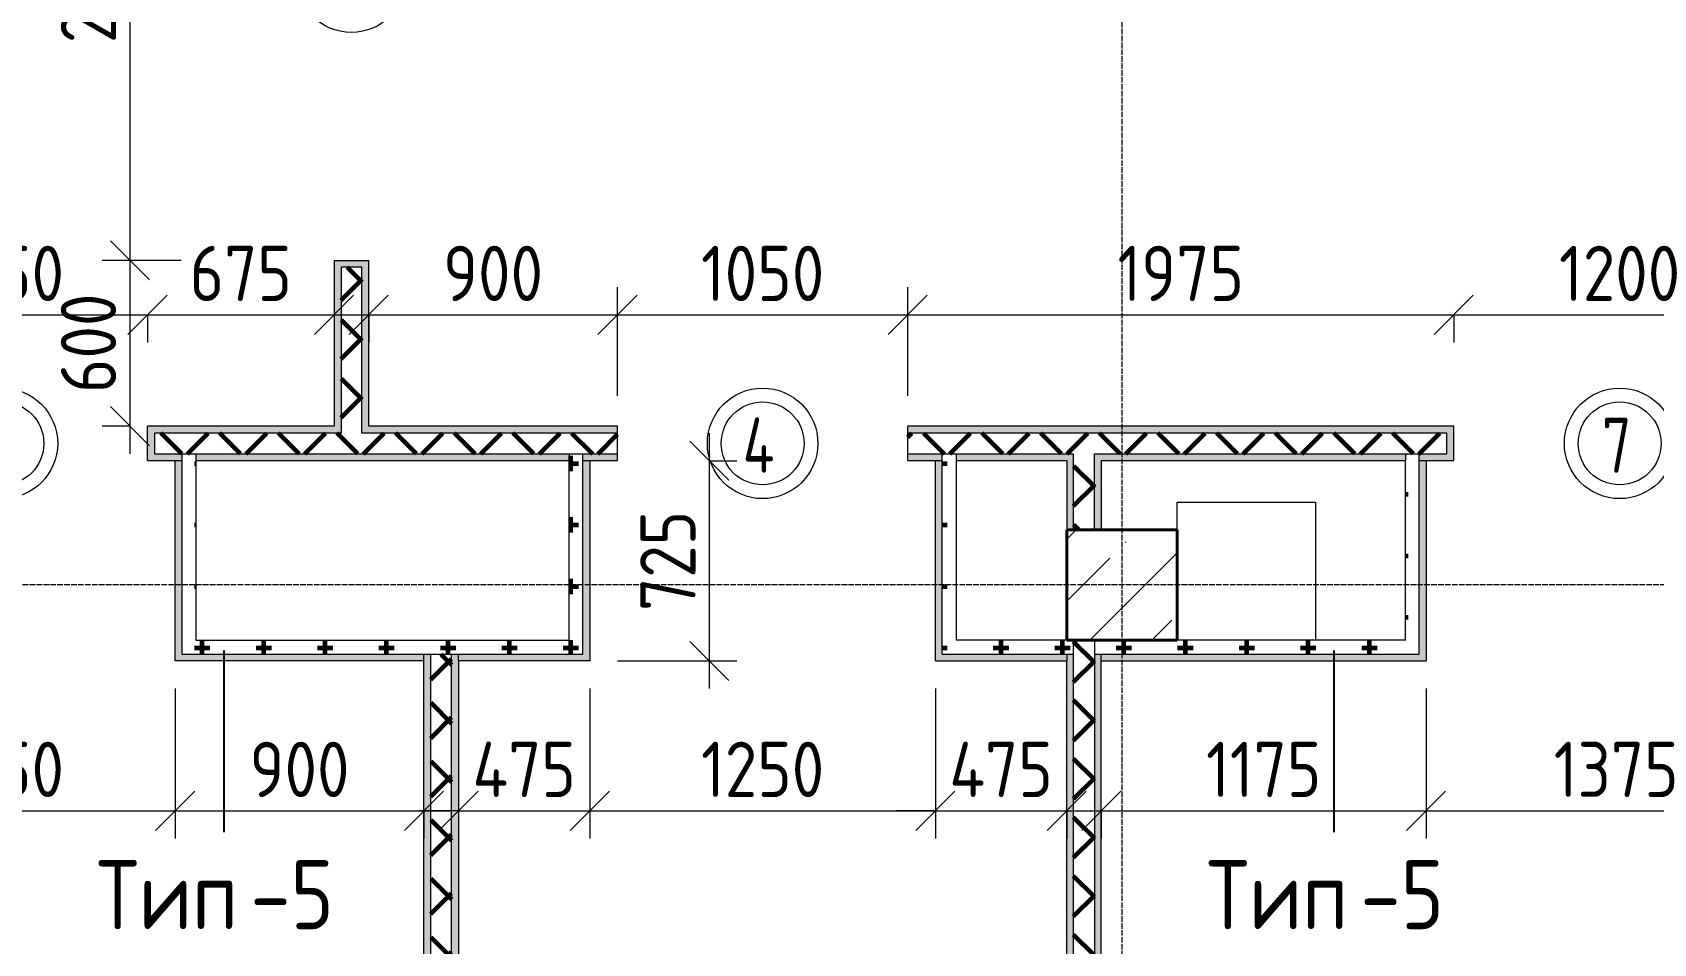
# Model space of a CAD drawing. Header units: millimetres. Extents: x -60946 to 138510, y -262288 to 24501.
# Drawn here: x 6143 to 12007, y -51158 to -47860 of the extents above; entities that cross this region are included whole.
import ezdxf

# ---------------------------------------------------------------- set-up
doc = ezdxf.new("R2010")
doc.units = ezdxf.units.MM
doc.linetypes.add('ADSK_Линия сетки', pattern=[25, 20, -2.5, 0, -2.5])
for name, color, linetype, lineweight in [('2)Тип-2', 3, 'Continuous', 60), ('2)Тип-5', 1, 'Continuous', 60), ('Марки дверей', 7, 'Continuous', 20), ('Несущие колонны', 7, 'Continuous', 18), ('Оси', 7, 'Continuous', 9), ('Перекрытие', 7, 'Continuous', 18), ('Размеры', 7, 'Continuous', 9), ('Стены несущие', 7, 'Continuous', 30), ('Стены отделка', 7, 'Continuous', 30), ('Стены штриховка', 7, 'Continuous', 9)]:
    doc.layers.add(name, color=color, linetype=linetype, lineweight=lineweight)
doc.styles.add('GOST Common_3', font='', dxfattribs={"width": 0.9, "height": 200})
doc.styles.add('GOST Common_B', font='', dxfattribs={"width": 0.8, "height": 200})
doc.styles.get('GOST Common_3').set_extended_font_data('GOST Common')
doc.styles.get('GOST Common_B').set_extended_font_data('GOST Common', bold=True)
doc.dimstyles.new('ADSK_Основной_2_0_2', dxfattribs={"dimscale": 304.8, "dimtxt": 201.142999, "dimasz": 0.463911, "dimexe": 0.328084, "dimexo": 0.328084, "dimgap": 0.164042, "dimtad": 1, "dimdec": 3, "dimrnd": 0.001, "dimdsep": 46, "dimtxsty": 'GOST Common_3', "dimblk1": 'OBLIQUE', "dimblk2": 'OBLIQUE', "dimsah": 1, "dimcen": 0.09, "dimdle": 0.328084, "dimazin": 2, "dimtfac": 1, "dimtdec": 4, "dimtix": 1, "dimtmove": 0, "dimatfit": 3, "dimfxl": 1, "dimtvp": 1, "dimtolj": 1, "dimtzin": 0, "dimlwd": 20, "dimlwe": 20, "dimarcsym": 2})
pattern_1 = [(45, (1283.93, -48864.63), (-106.066, 106.066), []), (135, (1283.93, -48864.63), (-106.066, -106.066), [])]
pattern_2 = [(0, (1283.93, -48864.63), (111.125, 111.125), [55.562, -166.687]), (90, (1311.72, -48892.41), (-111.125, 111.125), [55.562, -166.687])]

# ---------------------------------------------------------------- blocks, each defined once
blk = doc.blocks.new('ADSK_КолоннаЖБ_Прямоугольная - 400x400 мм-1807143-Кладочный план 1-го этажа')
at = {"layer": 'Несущие колонны', "lineweight": 40}
for p, q in [((-200, 200), (200, 200)), ((-200, -200), (-200, 200)), ((200, 200), (200, -200)), ((200, -200), (-200, -200))]:
    blk.add_line(p, q, dxfattribs=at)
blk = doc.blocks.new('М_двери1 - Марка экземпляра 2-3719212-Кладочный план 1-го этажа')
at = {"layer": 'Марки дверей'}
for radius in [2, 1.5]:
    blk.add_circle((0, 0), radius, dxfattribs=at)
blk = doc.blocks.new('_Oblique')
at = {"color": 0, "linetype": 'ByBlock', "lineweight": -2}
blk.add_line((-0.5, -0.5), (0.5, 0.5), dxfattribs=at)
blk = doc.blocks.new('*D3959')
at = {"layer": 'Defpoints', "color": 0, "transparency": 16777216}
for p in [(5508.9, -48781.9), (6558.9, -48781.9), (6558.9, -48881.9)]:
    blk.add_point(p, dxfattribs=at)
at = {"layer": 'Размеры', "color": 0, "lineweight": 20, "transparency": 16777216}
for p, q in [((5408.9, -48881.9), (6658.9, -48881.9)), ((5508.9, -48881.9), (5508.9, -48981.9)), ((6558.9, -48881.9), (6558.9, -48981.9))]:
    blk.add_line(p, q, dxfattribs=at)
at = {"layer": 'Размеры', "color": 0, "lineweight": 20, "transparency": 16777216, "xscale": 141.4, "yscale": 141.4, "zscale": 141.4, "rotation": 180}
blk.add_blockref('_Oblique', (5508.9, -48881.9), dxfattribs=at)
at = {"layer": 'Размеры', "color": 0, "lineweight": 20, "transparency": 16777216, "xscale": 141.4, "yscale": 141.4, "zscale": 141.4}
blk.add_blockref('_Oblique', (6558.9, -48881.9), dxfattribs=at)
at = {"layer": 'Размеры', "color": 0, "lineweight": 9, "transparency": 16777216, "insert": (6033.9, -48731.9), "char_height": 200, "width": 560.473, "attachment_point": 5, "style": 'GOST Common_3'}
blk.add_mtext('\\A1;1050', dxfattribs=at)
blk = doc.blocks.new('*D3960')
at = {"layer": 'Defpoints', "color": 0, "transparency": 16777216}
for p in [(6558.9, -48781.9), (7233.9, -48781.9), (7233.9, -48881.9)]:
    blk.add_point(p, dxfattribs=at)
at = {"layer": 'Размеры', "color": 0, "lineweight": 20, "transparency": 16777216}
for p, q in [((6458.9, -48881.9), (7333.9, -48881.9)), ((6558.9, -48881.9), (6558.9, -48981.9)), ((7233.9, -48881.9), (7233.9, -48981.9))]:
    blk.add_line(p, q, dxfattribs=at)
at = {"layer": 'Размеры', "color": 0, "lineweight": 20, "transparency": 16777216, "xscale": 141.4, "yscale": 141.4, "zscale": 141.4, "rotation": 180}
blk.add_blockref('_Oblique', (6558.9, -48881.9), dxfattribs=at)
at = {"layer": 'Размеры', "color": 0, "lineweight": 20, "transparency": 16777216, "xscale": 141.4, "yscale": 141.4, "zscale": 141.4}
blk.add_blockref('_Oblique', (7233.9, -48881.9), dxfattribs=at)
at = {"layer": 'Размеры', "color": 0, "lineweight": 9, "transparency": 16777216, "insert": (6896.4, -48731.9), "char_height": 200, "width": 454.106, "attachment_point": 5, "style": 'GOST Common_3'}
blk.add_mtext('\\A1;675', dxfattribs=at)
blk = doc.blocks.new('*D3962')
at = {"layer": 'Defpoints', "color": 0, "transparency": 16777216}
for p in [(7233.9, -46634.7), (6495.3, -48684.7), (6780.8, -48684.7)]:
    blk.add_point(p, dxfattribs=at)
at = {"layer": 'Размеры', "color": 0, "lineweight": 20, "transparency": 16777216}
for p, q in [((6495.3, -46534.7), (6495.3, -48784.7)), ((7133.9, -46634.7), (6395.3, -46634.7)), ((6680.8, -48684.7), (6395.3, -48684.7))]:
    blk.add_line(p, q, dxfattribs=at)
at = {"layer": 'Размеры', "color": 0, "lineweight": 20, "transparency": 16777216, "xscale": 141.4, "yscale": 141.4, "zscale": 141.4}
for p, rotation in [((6495.3, -46634.7), 90), ((6495.3, -48684.7), 270)]:
    blk.add_blockref('_Oblique', p, dxfattribs=dict(at, rotation=rotation))
at = {"layer": 'Размеры', "color": 0, "lineweight": 9, "transparency": 16777216, "insert": (6345.3, -47659.7), "char_height": 200, "width": 605.475, "attachment_point": 5, "rotation": 90, "style": 'GOST Common_3'}
blk.add_mtext('\\A1;2050', dxfattribs=at)
blk = doc.blocks.new('*D3963')
at = {"layer": 'Defpoints', "color": 0, "transparency": 16777216}
for p in [(6780.8, -48684.7), (6495.3, -49284.7), (6595.3, -49284.7)]:
    blk.add_point(p, dxfattribs=at)
at = {"layer": 'Размеры', "color": 0, "lineweight": 20, "transparency": 16777216}
for p, q in [((6495.3, -48584.7), (6495.3, -49384.7)), ((6680.8, -48684.7), (6395.3, -48684.7)), ((6495.3, -49284.7), (6395.3, -49284.7))]:
    blk.add_line(p, q, dxfattribs=at)
at = {"layer": 'Размеры', "color": 0, "lineweight": 20, "transparency": 16777216, "xscale": 141.4, "yscale": 141.4, "zscale": 141.4}
for p, rotation in [((6495.3, -48684.7), 90), ((6495.3, -49284.7), 270)]:
    blk.add_blockref('_Oblique', p, dxfattribs=dict(at, rotation=rotation))
at = {"layer": 'Размеры', "color": 0, "lineweight": 9, "transparency": 16777216, "insert": (6345.3, -48984.7), "char_height": 200, "width": 454.106, "attachment_point": 5, "rotation": 90, "style": 'GOST Common_3'}
blk.add_mtext('\\A1;600', dxfattribs=at)
blk = doc.blocks.new('*D3964')
at = {"layer": 'Defpoints', "color": 0, "transparency": 16777216}
for p in [(7358.9, -48781.9), (8258.9, -48881.9), (8258.9, -49274.7)]:
    blk.add_point(p, dxfattribs=at)
at = {"layer": 'Размеры', "color": 0, "lineweight": 20, "transparency": 16777216}
for p, q in [((8258.9, -49174.7), (8258.9, -48781.9)), ((7258.9, -48881.9), (8358.9, -48881.9)), ((7358.9, -48881.9), (7358.9, -48981.9))]:
    blk.add_line(p, q, dxfattribs=at)
at = {"layer": 'Размеры', "color": 0, "lineweight": 20, "transparency": 16777216, "xscale": 141.4, "yscale": 141.4, "zscale": 141.4, "rotation": 180}
blk.add_blockref('_Oblique', (7358.9, -48881.9), dxfattribs=at)
at = {"layer": 'Размеры', "color": 0, "lineweight": 20, "transparency": 16777216, "xscale": 141.4, "yscale": 141.4, "zscale": 141.4}
blk.add_blockref('_Oblique', (8258.9, -48881.9), dxfattribs=at)
at = {"layer": 'Размеры', "color": 0, "lineweight": 9, "transparency": 16777216, "insert": (7808.9, -48731.9), "char_height": 200, "width": 454.106, "attachment_point": 5, "style": 'GOST Common_3'}
blk.add_mtext('\\A1;900', dxfattribs=at)
blk = doc.blocks.new('*D3965')
at = {"layer": 'Defpoints', "color": 0, "transparency": 16777216}
for p in [(9308.9, -48881.9), (8258.9, -49274.7), (9308.9, -49274.7)]:
    blk.add_point(p, dxfattribs=at)
at = {"layer": 'Размеры', "color": 0, "lineweight": 20, "transparency": 16777216}
for p, q in [((8258.9, -49174.7), (8258.9, -48781.9)), ((9308.9, -49174.7), (9308.9, -48781.9)), ((8158.9, -48881.9), (9408.9, -48881.9))]:
    blk.add_line(p, q, dxfattribs=at)
at = {"layer": 'Размеры', "color": 0, "lineweight": 20, "transparency": 16777216, "xscale": 141.4, "yscale": 141.4, "zscale": 141.4, "rotation": 180}
blk.add_blockref('_Oblique', (8258.9, -48881.9), dxfattribs=at)
at = {"layer": 'Размеры', "color": 0, "lineweight": 20, "transparency": 16777216, "xscale": 141.4, "yscale": 141.4, "zscale": 141.4}
blk.add_blockref('_Oblique', (9308.9, -48881.9), dxfattribs=at)
at = {"layer": 'Размеры', "color": 0, "lineweight": 9, "transparency": 16777216, "insert": (8783.9, -48731.9), "char_height": 200, "width": 560.473, "attachment_point": 5, "style": 'GOST Common_3'}
blk.add_mtext('\\A1;1050', dxfattribs=at)
blk = doc.blocks.new('*D3966')
at = {"layer": 'Defpoints', "color": 0, "transparency": 16777216}
for p in [(11283.9, -48781.9), (11283.9, -48881.9), (9308.9, -49274.7)]:
    blk.add_point(p, dxfattribs=at)
at = {"layer": 'Размеры', "color": 0, "lineweight": 20, "transparency": 16777216}
for p, q in [((9308.9, -49174.7), (9308.9, -48781.9)), ((9208.9, -48881.9), (11383.9, -48881.9)), ((11283.9, -48881.9), (11283.9, -48981.9))]:
    blk.add_line(p, q, dxfattribs=at)
at = {"layer": 'Размеры', "color": 0, "lineweight": 20, "transparency": 16777216, "xscale": 141.4, "yscale": 141.4, "zscale": 141.4, "rotation": 180}
blk.add_blockref('_Oblique', (9308.9, -48881.9), dxfattribs=at)
at = {"layer": 'Размеры', "color": 0, "lineweight": 20, "transparency": 16777216, "xscale": 141.4, "yscale": 141.4, "zscale": 141.4}
blk.add_blockref('_Oblique', (11283.9, -48881.9), dxfattribs=at)
at = {"layer": 'Размеры', "color": 0, "lineweight": 9, "transparency": 16777216, "insert": (10296.4, -48731.9), "char_height": 200, "width": 560.473, "attachment_point": 5, "style": 'GOST Common_3'}
blk.add_mtext('\\A1;1975', dxfattribs=at)
blk = doc.blocks.new('*D3967')
at = {"layer": 'Defpoints', "color": 0, "transparency": 16777216}
for p in [(11283.9, -48781.9), (12483.9, -48781.9), (12483.9, -48881.9)]:
    blk.add_point(p, dxfattribs=at)
at = {"layer": 'Размеры', "color": 0, "lineweight": 20, "transparency": 16777216}
for p, q in [((11183.9, -48881.9), (12583.9, -48881.9)), ((11283.9, -48881.9), (11283.9, -48981.9)), ((12483.9, -48881.9), (12483.9, -48981.9))]:
    blk.add_line(p, q, dxfattribs=at)
at = {"layer": 'Размеры', "color": 0, "lineweight": 20, "transparency": 16777216, "xscale": 141.4, "yscale": 141.4, "zscale": 141.4, "rotation": 180}
blk.add_blockref('_Oblique', (11283.9, -48881.9), dxfattribs=at)
at = {"layer": 'Размеры', "color": 0, "lineweight": 20, "transparency": 16777216, "xscale": 141.4, "yscale": 141.4, "zscale": 141.4}
blk.add_blockref('_Oblique', (12483.9, -48881.9), dxfattribs=at)
at = {"layer": 'Размеры', "color": 0, "lineweight": 9, "transparency": 16777216, "insert": (11883.9, -48731.9), "char_height": 200, "width": 560.473, "attachment_point": 5, "style": 'GOST Common_3'}
blk.add_mtext('\\A1;1200', dxfattribs=at)
blk = doc.blocks.new('*D3999')
at = {"layer": 'Defpoints', "color": 0, "transparency": 16777216}
for p in [(5408.9, -50134.7), (6658.9, -50134.7), (6658.9, -50677)]:
    blk.add_point(p, dxfattribs=at)
at = {"layer": 'Размеры', "color": 0, "lineweight": 20, "transparency": 16777216}
for p, q in [((5408.9, -50234.7), (5408.9, -50777)), ((6658.9, -50234.7), (6658.9, -50777)), ((5308.9, -50677), (6758.9, -50677))]:
    blk.add_line(p, q, dxfattribs=at)
at = {"layer": 'Размеры', "color": 0, "lineweight": 20, "transparency": 16777216, "xscale": 141.4, "yscale": 141.4, "zscale": 141.4, "rotation": 180}
blk.add_blockref('_Oblique', (5408.9, -50677), dxfattribs=at)
at = {"layer": 'Размеры', "color": 0, "lineweight": 20, "transparency": 16777216, "xscale": 141.4, "yscale": 141.4, "zscale": 141.4}
blk.add_blockref('_Oblique', (6658.9, -50677), dxfattribs=at)
at = {"layer": 'Размеры', "color": 0, "lineweight": 9, "transparency": 16777216, "insert": (6033.9, -50527), "char_height": 200, "width": 560.473, "attachment_point": 5, "style": 'GOST Common_3'}
blk.add_mtext('\\A1;1250', dxfattribs=at)
blk = doc.blocks.new('*D4000')
at = {"layer": 'Defpoints', "color": 0, "transparency": 16777216}
for p in [(6658.9, -50134.7), (7558.9, -50577.1), (7558.9, -50677)]:
    blk.add_point(p, dxfattribs=at)
at = {"layer": 'Размеры', "color": 0, "lineweight": 20, "transparency": 16777216}
for p, q in [((6658.9, -50234.7), (6658.9, -50777)), ((6558.9, -50677), (7658.9, -50677)), ((7558.9, -50677.1), (7558.9, -50777))]:
    blk.add_line(p, q, dxfattribs=at)
at = {"layer": 'Размеры', "color": 0, "lineweight": 20, "transparency": 16777216, "xscale": 141.4, "yscale": 141.4, "zscale": 141.4, "rotation": 180}
blk.add_blockref('_Oblique', (6658.9, -50677), dxfattribs=at)
at = {"layer": 'Размеры', "color": 0, "lineweight": 20, "transparency": 16777216, "xscale": 141.4, "yscale": 141.4, "zscale": 141.4}
blk.add_blockref('_Oblique', (7558.9, -50677), dxfattribs=at)
at = {"layer": 'Размеры', "color": 0, "lineweight": 9, "transparency": 16777216, "insert": (7108.9, -50527), "char_height": 200, "width": 454.106, "attachment_point": 5, "style": 'GOST Common_3'}
blk.add_mtext('\\A1;900', dxfattribs=at)
blk = doc.blocks.new('*D4001')
at = {"layer": 'Defpoints', "color": 0, "transparency": 16777216}
for p in [(8158.9, -50134.7), (7683.9, -50577.1), (8158.9, -50677)]:
    blk.add_point(p, dxfattribs=at)
at = {"layer": 'Размеры', "color": 0, "lineweight": 20, "transparency": 16777216}
for p, q in [((8158.9, -50234.7), (8158.9, -50777)), ((7683.9, -50677), (7542.5, -50677)), ((7683.9, -50677), (8158.9, -50677)), ((7683.9, -50677.1), (7683.9, -50777)), ((8158.9, -50677), (8300.3, -50677))]:
    blk.add_line(p, q, dxfattribs=at)
at = {"layer": 'Размеры', "color": 0, "lineweight": 20, "transparency": 16777216, "xscale": 141.4, "yscale": 141.4, "zscale": 141.4}
blk.add_blockref('_Oblique', (7683.9, -50677), dxfattribs=at)
at = {"layer": 'Размеры', "color": 0, "lineweight": 20, "transparency": 16777216, "xscale": 141.4, "yscale": 141.4, "zscale": 141.4, "rotation": 180}
blk.add_blockref('_Oblique', (8158.9, -50677), dxfattribs=at)
at = {"layer": 'Размеры', "color": 0, "lineweight": 9, "transparency": 16777216, "insert": (7921.4, -50527), "char_height": 200, "width": 474.561, "attachment_point": 5, "style": 'GOST Common_3'}
blk.add_mtext('\\A1;475', dxfattribs=at)
blk = doc.blocks.new('*D4002')
at = {"layer": 'Defpoints', "color": 0, "transparency": 16777216}
for p in [(8158.9, -50134.7), (9408.9, -50134.7), (9408.9, -50677)]:
    blk.add_point(p, dxfattribs=at)
at = {"layer": 'Размеры', "color": 0, "lineweight": 20, "transparency": 16777216}
for p, q in [((8158.9, -50234.7), (8158.9, -50777)), ((9408.9, -50234.7), (9408.9, -50777)), ((8058.9, -50677), (9508.9, -50677))]:
    blk.add_line(p, q, dxfattribs=at)
at = {"layer": 'Размеры', "color": 0, "lineweight": 20, "transparency": 16777216, "xscale": 141.4, "yscale": 141.4, "zscale": 141.4, "rotation": 180}
blk.add_blockref('_Oblique', (8158.9, -50677), dxfattribs=at)
at = {"layer": 'Размеры', "color": 0, "lineweight": 20, "transparency": 16777216, "xscale": 141.4, "yscale": 141.4, "zscale": 141.4}
blk.add_blockref('_Oblique', (9408.9, -50677), dxfattribs=at)
at = {"layer": 'Размеры', "color": 0, "lineweight": 9, "transparency": 16777216, "insert": (8783.9, -50527), "char_height": 200, "width": 560.473, "attachment_point": 5, "style": 'GOST Common_3'}
blk.add_mtext('\\A1;1250', dxfattribs=at)
blk = doc.blocks.new('*D4003')
at = {"layer": 'Defpoints', "color": 0, "transparency": 16777216}
for p in [(9408.9, -50134.7), (9883.9, -50577.1), (9883.9, -50677)]:
    blk.add_point(p, dxfattribs=at)
at = {"layer": 'Размеры', "color": 0, "lineweight": 20, "transparency": 16777216}
for p, q in [((9408.9, -50234.7), (9408.9, -50777)), ((9408.9, -50677), (9267.5, -50677)), ((9408.9, -50677), (9883.9, -50677)), ((9883.9, -50677), (10025.3, -50677)), ((9883.9, -50677.1), (9883.9, -50777))]:
    blk.add_line(p, q, dxfattribs=at)
at = {"layer": 'Размеры', "color": 0, "lineweight": 20, "transparency": 16777216, "xscale": 141.4, "yscale": 141.4, "zscale": 141.4}
blk.add_blockref('_Oblique', (9408.9, -50677), dxfattribs=at)
at = {"layer": 'Размеры', "color": 0, "lineweight": 20, "transparency": 16777216, "xscale": 141.4, "yscale": 141.4, "zscale": 141.4, "rotation": 180}
blk.add_blockref('_Oblique', (9883.9, -50677), dxfattribs=at)
at = {"layer": 'Размеры', "color": 0, "lineweight": 9, "transparency": 16777216, "insert": (9646.4, -50527), "char_height": 200, "width": 474.561, "attachment_point": 5, "style": 'GOST Common_3'}
blk.add_mtext('\\A1;475', dxfattribs=at)
blk = doc.blocks.new('*D4004')
at = {"layer": 'Defpoints', "color": 0, "transparency": 16777216}
for p in [(11183.9, -50134.7), (10008.9, -50577.1), (11183.9, -50677)]:
    blk.add_point(p, dxfattribs=at)
at = {"layer": 'Размеры', "color": 0, "lineweight": 20, "transparency": 16777216}
for p, q in [((11183.9, -50234.7), (11183.9, -50777)), ((9908.9, -50677), (11283.9, -50677)), ((10008.9, -50677.1), (10008.9, -50777))]:
    blk.add_line(p, q, dxfattribs=at)
at = {"layer": 'Размеры', "color": 0, "lineweight": 20, "transparency": 16777216, "xscale": 141.4, "yscale": 141.4, "zscale": 141.4, "rotation": 180}
blk.add_blockref('_Oblique', (10008.9, -50677), dxfattribs=at)
at = {"layer": 'Размеры', "color": 0, "lineweight": 20, "transparency": 16777216, "xscale": 141.4, "yscale": 141.4, "zscale": 141.4}
blk.add_blockref('_Oblique', (11183.9, -50677), dxfattribs=at)
at = {"layer": 'Размеры', "color": 0, "lineweight": 9, "transparency": 16777216, "insert": (10596.4, -50527), "char_height": 200, "width": 515.472, "attachment_point": 5, "style": 'GOST Common_3'}
blk.add_mtext('\\A1;1175', dxfattribs=at)
blk = doc.blocks.new('*D4005')
at = {"layer": 'Defpoints', "color": 0, "transparency": 16777216}
for p in [(11183.9, -50134.7), (12558.9, -50134.7), (12558.9, -50677)]:
    blk.add_point(p, dxfattribs=at)
at = {"layer": 'Размеры', "color": 0, "lineweight": 20, "transparency": 16777216}
for p, q in [((11183.9, -50234.7), (11183.9, -50777)), ((12558.9, -50234.7), (12558.9, -50777)), ((11083.9, -50677), (12658.9, -50677))]:
    blk.add_line(p, q, dxfattribs=at)
at = {"layer": 'Размеры', "color": 0, "lineweight": 20, "transparency": 16777216, "xscale": 141.4, "yscale": 141.4, "zscale": 141.4, "rotation": 180}
blk.add_blockref('_Oblique', (11183.9, -50677), dxfattribs=at)
at = {"layer": 'Размеры', "color": 0, "lineweight": 20, "transparency": 16777216, "xscale": 141.4, "yscale": 141.4, "zscale": 141.4}
blk.add_blockref('_Oblique', (12558.9, -50677), dxfattribs=at)
at = {"layer": 'Размеры', "color": 0, "lineweight": 9, "transparency": 16777216, "insert": (11871.4, -50527), "char_height": 200, "width": 560.473, "attachment_point": 5, "style": 'GOST Common_3'}
blk.add_mtext('\\A1;1375', dxfattribs=at)
blk = doc.blocks.new('*D4010')
at = {"layer": 'Defpoints', "color": 0, "transparency": 16777216}
for p in [(8491.2, -49409.7), (8591.2, -49409.7), (8158.9, -50134.7)]:
    blk.add_point(p, dxfattribs=at)
at = {"layer": 'Размеры', "color": 0, "lineweight": 20, "transparency": 16777216}
for p, q in [((8591.2, -50234.7), (8591.2, -49309.7)), ((8591.2, -49409.7), (8691.2, -49409.7)), ((8258.9, -50134.7), (8691.2, -50134.7))]:
    blk.add_line(p, q, dxfattribs=at)
at = {"layer": 'Размеры', "color": 0, "lineweight": 20, "transparency": 16777216, "xscale": 141.4, "yscale": 141.4, "zscale": 141.4}
for p, rotation in [((8591.2, -49409.7), 90), ((8591.2, -50134.7), 270)]:
    blk.add_blockref('_Oblique', p, dxfattribs=dict(at, rotation=rotation))
at = {"layer": 'Размеры', "color": 0, "lineweight": 9, "transparency": 16777216, "insert": (8441.2, -49772.2), "char_height": 200, "width": 454.106, "attachment_point": 5, "rotation": 90, "style": 'GOST Common_3'}
blk.add_mtext('\\A1;725', dxfattribs=at)

msp = doc.modelspace()

# ---------------------------------------------------------------- hatches: boundary and pattern name
at = {"layer": '2)Тип-2'}
h = msp.add_hatch(dxfattribs=at)
h.set_pattern_fill('FP_4', color=256, style=0, pattern_type=2)
h.set_pattern_definition(pattern_1)
h.paths.add_polyline_path([(7333.9343, -49309.6624), (7333.9343, -48709.6624), (7258.9343, -48709.6624), (7258.9343, -49309.6624)])
h.paths.add_polyline_path([(7333.9343, -46609.6624), (7333.9343, -46009.6624), (7258.9343, -46009.6624), (7258.9343, -46609.6624)])
h = msp.add_hatch(color=256, dxfattribs=at)
h.paths.add_polyline_path([(7258.9343, -49284.6624), (7258.9343, -48709.6624), (7358.9343, -48709.6624), (7358.9343, -48684.6624), (7233.9343, -48684.6624), (7233.9343, -49284.6624)])
h.paths.add_polyline_path([(7233.9343, -46634.6624), (7358.9343, -46634.6624), (7358.9343, -46609.6624), (7258.9343, -46609.6624), (7258.9343, -46034.6624), (7233.9343, -46034.6624), (7233.9343, -46126.1139)])
h = msp.add_hatch(color=256, dxfattribs=at)
h.paths.add_polyline_path([(7358.9343, -49284.6624), (7358.9343, -48709.6624), (7333.9343, -48709.6624), (7333.9343, -49284.6624)])
h.paths.add_polyline_path([(7358.9343, -46609.6624), (7358.9343, -46034.6624), (7333.9343, -46034.6624), (7333.9343, -46609.6624)])
h = msp.add_hatch(color=256, dxfattribs=at)
h.paths.add_polyline_path([(11258.9343, -49309.6624), (11258.9343, -49284.6624), (9308.9343, -49284.6624), (9308.9343, -49309.6624), (10529.3613, -49309.6624)])
h.paths.add_polyline_path([(2908.9343, -49309.6624), (5483.9343, -49309.6624), (5483.9343, -49284.6624), (2908.9343, -49284.6624)])
h.paths.add_polyline_path([(12508.9343, -49309.6624), (13783.9343, -49309.6624), (13783.9343, -49284.6624), (12508.9343, -49284.6624)])
h.paths.add_polyline_path([(-4931.599, -49309.6624), (-841.0657, -49309.6624), (-841.0657, -49284.6624), (-8216.0657, -49284.6624), (-8216.0657, -49309.6624), (-6404.0714, -49309.6624)])
h.paths.add_polyline_path([(608.9343, -49309.6624), (1658.9343, -49309.6624), (1658.9343, -49284.6624), (608.9343, -49284.6624)])
h.paths.add_polyline_path([(7333.9343, -49309.6624), (8258.9343, -49309.6624), (8258.9343, -49284.6624), (7333.9343, -49284.6624)])
h.paths.add_polyline_path([(7258.9343, -49309.6624), (7258.9343, -49284.6624), (6583.9343, -49284.6624), (6583.9343, -49309.6624), (6848.1803, -49309.6624)])
h = msp.add_hatch(dxfattribs=at)
h.set_pattern_fill('FP_4', color=256, style=0, pattern_type=2)
h.set_pattern_definition(pattern_1)
h.paths.add_polyline_path([(13708.9343, -49384.6624), (13708.9343, -49309.6624), (12508.9343, -49309.6624), (12508.9343, -49384.6624), (13683.9343, -49384.6624)])
h.paths.add_polyline_path([(-6721.0657, -49384.6624), (-841.0657, -49384.6624), (-841.0657, -49309.6624), (-8141.0657, -49309.6624), (-8141.0657, -49384.6624), (-6771.0657, -49384.6624)])
h.paths.add_polyline_path([(11158.9343, -49384.6624), (11258.9343, -49384.6624), (11258.9343, -49309.6624), (9308.9343, -49309.6624), (9308.9343, -49384.6624), (11108.9343, -49384.6624)])
h.paths.add_polyline_path([(8133.9343, -49384.6624), (8258.9343, -49384.6624), (8258.9343, -49309.6624), (6583.9343, -49309.6624), (6583.9343, -49384.6624), (8083.9343, -49384.6624)])
h.paths.add_polyline_path([(5483.9343, -49384.6624), (5483.9343, -49309.6624), (2908.9343, -49309.6624), (2908.9343, -49384.6624), (5383.9343, -49384.6624)])
h.paths.add_polyline_path([(683.9343, -49384.6624), (1658.9343, -49384.6624), (1658.9343, -49309.6624), (608.9343, -49309.6624), (608.9343, -49384.6624), (633.9343, -49384.6624)])
h = msp.add_hatch(color=256, dxfattribs=at)
h.paths.add_polyline_path([(3903.2355, -49409.6624), (5333.9343, -49409.6624), (5333.9343, -49384.6624), (3083.9343, -49384.6624), (3083.9343, -49409.6624)])
h.paths.add_polyline_path([(-4541.0657, -49409.6624), (-4541.0657, -49384.6624), (-5171.0657, -49384.6624), (-5171.0657, -49409.6624), (-4566.0657, -49409.6624)])
h.paths.add_polyline_path([(12738.0699, -49409.6624), (13683.9343, -49409.6624), (13683.9343, -49384.6624), (12633.9343, -49384.6624), (12633.9343, -49409.6624)])
h.paths.add_polyline_path([(-2891.0657, -49409.6624), (-2891.0657, -49384.6624), (-4491.0657, -49384.6624), (-4491.0657, -49409.6624), (-3459.1266, -49409.6624)])
h.paths.add_polyline_path([(-2841.0657, -49409.6624), (-916.0657, -49409.6624), (-916.0657, -49384.6624), (-2841.0657, -49384.6624)])
h.paths.add_polyline_path([(12583.9343, -49409.6624), (12583.9343, -49384.6624), (12508.9343, -49384.6624), (12508.9343, -49284.6624), (12483.9343, -49284.6624), (12483.9343, -49409.6624), (12558.9343, -49409.6624)])
h.paths.add_polyline_path([(-866.0657, -49409.6624), (-841.0657, -49409.6624), (-841.0657, -49384.6624), (-866.0657, -49384.6624)])
h.paths.add_polyline_path([(11283.9343, -49409.6624), (11283.9343, -49284.6624), (11258.9343, -49284.6624), (11258.9343, -49384.6624), (11158.9343, -49384.6624), (11158.9343, -49409.6624), (11265.5975, -49409.6624)])
h.paths.add_polyline_path([(683.9343, -49409.6624), (1483.9343, -49409.6624), (1483.9343, -49384.6624), (683.9343, -49384.6624)])
h.paths.add_polyline_path([(633.9343, -49409.6624), (633.9343, -49384.6624), (608.9343, -49384.6624), (608.9343, -49409.6624)])
h.paths.add_polyline_path([(10529.3613, -49409.6624), (11108.9343, -49409.6624), (11108.9343, -49384.6624), (9983.9343, -49384.6624), (9983.9343, -49409.6624), (10008.9343, -49409.6624)])
h.paths.add_polyline_path([(1683.9343, -49409.6624), (1683.9343, -49284.6624), (1658.9343, -49284.6624), (1658.9343, -49384.6624), (1533.9343, -49384.6624), (1533.9343, -49409.6624), (1558.9343, -49409.6624)])
h.paths.add_polyline_path([(9908.9343, -49409.6624), (9908.9343, -49384.6624), (9483.9343, -49384.6624), (9483.9343, -49409.6624), (9883.9343, -49409.6624)])
h.paths.add_polyline_path([(2883.9343, -49409.6624), (3033.9343, -49409.6624), (3033.9343, -49384.6624), (2908.9343, -49384.6624), (2908.9343, -49284.6624), (2883.9343, -49284.6624)])
h.paths.add_polyline_path([(9433.9343, -49409.6624), (9433.9343, -49384.6624), (9308.9343, -49384.6624), (9308.9343, -49409.6624), (9408.9343, -49409.6624)])
h.paths.add_polyline_path([(8158.9343, -49409.6624), (8258.9343, -49409.6624), (8258.9343, -49384.6624), (8133.9343, -49384.6624), (8133.9343, -49409.6624)])
h.paths.add_polyline_path([(6733.9343, -49409.6624), (8083.9343, -49409.6624), (8083.9343, -49384.6624), (6733.9343, -49384.6624)])
h.paths.add_polyline_path([(6558.9343, -49409.6624), (6683.9343, -49409.6624), (6683.9343, -49384.6624), (6583.9343, -49384.6624), (6583.9343, -49284.6624), (6558.9343, -49284.6624)])
h.paths.add_polyline_path([(5508.9343, -49409.6624), (5508.9343, -49284.6624), (5483.9343, -49284.6624), (5483.9343, -49384.6624), (5383.9343, -49384.6624), (5383.9343, -49409.6624), (5408.9343, -49409.6624)])
h.paths.add_polyline_path([(-6771.0657, -49409.6624), (-6771.0657, -49384.6624), (-8116.0657, -49384.6624), (-8116.0657, -49409.6624), (-7876.5438, -49409.6624)])
h.paths.add_polyline_path([(-6404.0714, -49409.6624), (-5221.0657, -49409.6624), (-5221.0657, -49384.6624), (-6721.0657, -49384.6624), (-6721.0657, -49409.6624), (-6696.0657, -49409.6624)])
h = msp.add_hatch(color=256, dxfattribs=at)
h.paths.add_polyline_path([(9908.9343, -55659.5925), (9908.9343, -50109.6624), (9883.9343, -50109.6624), (9883.9343, -55659.5925)])
h.paths.add_polyline_path([(9908.9343, -49659.6624), (9908.9343, -49409.6624), (9883.9343, -49409.6624), (9883.9343, -49659.6624)])
h = msp.add_hatch(dxfattribs=at)
h.set_pattern_fill('FP_4', color=256, style=0, pattern_type=2)
h.set_pattern_definition(pattern_1)
h.paths.add_polyline_path([(9983.9343, -55634.5925), (9983.9343, -50059.6624), (9908.9343, -50059.6624), (9908.9343, -55634.5925)])
h.paths.add_polyline_path([(9908.9343, -49659.6624), (9983.9343, -49659.6624), (9983.9343, -49384.6624), (9908.9343, -49384.6624), (9908.9343, -49409.6624)])
h = msp.add_hatch(color=256, dxfattribs=at)
h.paths.add_polyline_path([(9983.9343, -55659.5925), (10008.9343, -55659.5925), (10008.9343, -50109.6624), (9983.9343, -50109.6624), (9983.9343, -55634.5925), (9908.9343, -55634.5925), (9908.9343, -55659.5925)])
h.paths.add_polyline_path([(9983.9343, -49659.6624), (10008.9343, -49659.6624), (10008.9343, -49409.6624), (9983.9343, -49409.6624)])
for points in [[(7583.9343, -55809.6624), (7583.9343, -50109.6624), (7558.9343, -50109.6624), (7558.9343, -55809.6624)], [(7683.9343, -55809.6624), (7683.9343, -50109.6624), (7658.9343, -50109.6624), (7658.9343, -55809.6624)]]:
    msp.add_hatch(color=256, dxfattribs=at).paths.add_polyline_path(points)
h = msp.add_hatch(dxfattribs=at)
h.set_pattern_fill('FP_4', color=256, style=0, pattern_type=2)
h.set_pattern_definition(pattern_1)
h.paths.add_polyline_path([(7583.9343, -55809.6624), (7658.9343, -55809.6624), (7658.9343, -50109.6624), (7583.9343, -50109.6624), (7583.9343, -53855.1206)])
at = {"layer": '2)Тип-5', "true_color": 0xd50000}
for points in [[(6683.9343, -50134.6624), (6683.9343, -49409.6624), (6658.9343, -49409.6624), (6658.9343, -50134.6624)], [(8158.9343, -50134.6624), (8158.9343, -49409.6624), (8133.9343, -49409.6624), (8133.9343, -50134.6624)], [(9433.9343, -50109.6624), (9433.9343, -49409.6624), (9408.9343, -49409.6624), (9408.9343, -50109.6624)], [(11183.9343, -50109.6624), (11183.9343, -49409.6624), (11158.9343, -49409.6624), (11158.9343, -50109.6624)]]:
    msp.add_hatch(color=12, dxfattribs=at).paths.add_polyline_path(points)
h = msp.add_hatch(dxfattribs=at)
h.set_pattern_fill('FP_6', color=12, style=0, pattern_type=2)
h.set_pattern_definition(pattern_2)
h.paths.add_polyline_path([(6683.9343, -50109.6624), (6733.9343, -50109.6624), (6733.9343, -49384.6624), (6683.9343, -49384.6624), (6683.9343, -49990.6172)])
h = msp.add_hatch(dxfattribs=at)
h.set_pattern_fill('FP_6', color=12, style=0, pattern_type=2)
h.set_pattern_definition(pattern_2)
h.paths.add_polyline_path([(8083.9343, -50109.6624), (8133.9343, -50109.6624), (8133.9343, -49384.6624), (8083.9343, -49384.6624), (8083.9343, -50059.6624)])
h = msp.add_hatch(dxfattribs=at)
h.set_pattern_fill('FP_6', color=12, style=0, pattern_type=2)
h.set_pattern_definition(pattern_2)
h.paths.add_polyline_path([(9433.9343, -50059.6624), (9483.9343, -50059.6624), (9483.9343, -49384.6624), (9433.9343, -49384.6624), (9433.9343, -49409.6624)])
h = msp.add_hatch(dxfattribs=at)
h.set_pattern_fill('FP_6', color=12, style=0, pattern_type=2)
h.set_pattern_definition(pattern_2)
h.paths.add_polyline_path([(11108.9343, -50059.6624), (11158.9343, -50059.6624), (11158.9343, -49384.6624), (11108.9343, -49384.6624), (11108.9343, -49990.6172)])
h = msp.add_hatch(dxfattribs=at)
h.set_pattern_fill('FP_6', color=12, style=0, pattern_type=2)
h.set_pattern_definition(pattern_2)
h.paths.add_polyline_path([(8083.9343, -50109.6624), (8083.9343, -50059.6624), (6733.9343, -50059.6624), (6733.9343, -50109.6624), (7683.9343, -50109.6624)])
h = msp.add_hatch(dxfattribs=at)
h.set_pattern_fill('FP_6', color=12, style=0, pattern_type=2)
h.set_pattern_definition(pattern_2)
h.paths.add_polyline_path([(11158.9343, -50109.6624), (11158.9343, -50059.6624), (9983.9343, -50059.6624), (9983.9343, -50109.6624), (10529.3613, -50109.6624)])
h.paths.add_polyline_path([(9433.9343, -50109.6624), (9908.9343, -50109.6624), (9908.9343, -50059.6624), (9433.9343, -50059.6624)])
h = msp.add_hatch(color=12, dxfattribs=at)
h.paths.add_polyline_path([(8133.9343, -50134.6624), (8133.9343, -50109.6624), (7683.9343, -50109.6624), (7683.9343, -50134.6624), (8083.9343, -50134.6624)])
h.paths.add_polyline_path([(6733.9343, -50134.6624), (7558.9343, -50134.6624), (7558.9343, -50109.6624), (6683.9343, -50109.6624), (6683.9343, -50134.6624)])
h = msp.add_hatch(color=12, dxfattribs=at)
h.paths.add_polyline_path([(9883.9343, -50134.6624), (9883.9343, -50109.6624), (9408.9343, -50109.6624), (9408.9343, -50134.6624), (9793.1251, -50134.6624)])
h.paths.add_polyline_path([(11183.9343, -50134.6624), (11183.9343, -50109.6624), (10008.9343, -50109.6624), (10008.9343, -50134.6624), (10529.3613, -50134.6624)])
at = {"layer": 'Несущие колонны', "lineweight": 9}
h = msp.add_hatch(dxfattribs=at)
h.set_pattern_fill('FP_3', color=256, style=0, pattern_type=2)
h.set_pattern_definition([(45, (1283.93, -48864.63), (-224.506, 224.506), []), (45, (1508.44, -48864.63), (-224.506, 224.506), [396.875, -79.375, 3.353, -76.022])])
h.paths.add_polyline_path([(10283.9343, -50059.6624), (10283.9343, -49659.6624), (9883.9343, -49659.6624), (9883.9343, -50059.6624), (10008.9343, -50059.6624)])

# ---------------------------------------------------------------- linework, layer by layer
at = {"layer": '2)Тип-5', "lineweight": 25}
for p, q in [((6834.8963, -50097.1624), (6834.8963, -50754.8177)), ((10850.4652, -50097.1624), (10850.4652, -50754.8177))]:
    msp.add_line(p, q, dxfattribs=at)
at = {"layer": 'Несущие колонны', "lineweight": 9}
for p, q in [((9908.9343, -49659.6624), (9883.9343, -49659.6624)), ((9883.9343, -50059.6624), (9883.9343, -49659.6624)), ((9983.9343, -49659.6624), (9908.9343, -49659.6624)), ((10008.9343, -49659.6624), (9983.9343, -49659.6624)), ((10283.9343, -49659.6624), (10008.9343, -49659.6624)), ((10283.9343, -49659.6624), (10283.9343, -50059.6624)), ((9908.9343, -50059.6624), (9883.9343, -50059.6624)), ((9983.9343, -50059.6624), (9908.9343, -50059.6624)), ((10008.9343, -50059.6624), (9983.9343, -50059.6624)), ((10283.9343, -50059.6624), (10008.9343, -50059.6624))]:
    msp.add_line(p, q, dxfattribs=at)
at = {"layer": 'Оси', "linetype": 'ADSK_Линия сетки', "lineweight": 5}
for p, q in [((10083.9343, -59838.5137), (10083.9343, -38837.1863)), ((63681.4538, -49859.6624), (-23956.1623, -49859.6624))]:
    msp.add_line(p, q, dxfattribs=at)
at = {"layer": 'Перекрытие'}
for p, q in [((10283.9343, -49659.6624), (10283.9343, -49559.6624)), ((10283.9343, -49559.6624), (10783.9343, -49559.6624)), ((10783.9343, -49559.6624), (10783.9343, -50059.6624))]:
    msp.add_line(p, q, dxfattribs=at)
at = {"layer": 'Стены несущие', "lineweight": 9}
for p, q in [((7233.9343, -48684.6624), (7233.9343, -49284.6624)), ((7233.9343, -48684.6624), (7358.9343, -48684.6624)), ((7358.9343, -49284.6624), (7358.9343, -48684.6624)), ((7233.9343, -49284.6624), (6558.9343, -49284.6624)), ((6558.9343, -49409.6624), (6558.9343, -49284.6624)), ((8258.9343, -49284.6624), (7358.9343, -49284.6624)), ((8258.9343, -49409.6624), (8258.9343, -49284.6624)), ((11283.9343, -49284.6624), (9308.9343, -49284.6624)), ((9308.9343, -49409.6624), (9308.9343, -49284.6624)), ((11283.9343, -49409.6624), (11283.9343, -49284.6624)), ((6558.9343, -49409.6624), (6658.9343, -49409.6624)), ((6733.9343, -49409.6624), (6733.9343, -50059.6624)), ((6733.9343, -49409.6624), (8083.9343, -49409.6624)), ((8083.9343, -50059.6624), (8083.9343, -49409.6624)), ((8158.9343, -49409.6624), (8258.9343, -49409.6624)), ((9308.9343, -49409.6624), (9408.9343, -49409.6624)), ((9483.9343, -49409.6624), (9483.9343, -50059.6624)), ((9483.9343, -49409.6624), (9883.9343, -49409.6624)), ((9883.9343, -49409.6624), (9883.9343, -49659.6624)), ((10008.9343, -49409.6624), (10008.9343, -49659.6624)), ((10008.9343, -49409.6624), (11108.9343, -49409.6624)), ((11108.9343, -50059.6624), (11108.9343, -49409.6624)), ((11183.9343, -49409.6624), (11283.9343, -49409.6624)), ((6733.9343, -50059.6624), (8083.9343, -50059.6624)), ((9883.9343, -50059.6624), (9483.9343, -50059.6624)), ((11108.9343, -50059.6624), (10008.9343, -50059.6624)), ((7558.9343, -55809.6624), (7558.9343, -50134.6624)), ((7683.9343, -50134.6624), (7683.9343, -56108.6624)), ((9883.9343, -55659.5925), (9883.9343, -50134.6624)), ((10008.9343, -55659.5925), (10008.9343, -50134.6624))]:
    msp.add_line(p, q, dxfattribs=at)
at = {"layer": 'Стены отделка', "lineweight": 18}
for p, q in [((6658.9343, -50134.6624), (6658.9343, -49409.6624)), ((8158.9343, -49409.6624), (8158.9343, -50134.6624)), ((9408.9343, -50134.6624), (9408.9343, -49409.6624)), ((11183.9343, -49409.6624), (11183.9343, -50134.6624)), ((7558.9343, -50134.6624), (6658.9343, -50134.6624)), ((8158.9343, -50134.6624), (7683.9343, -50134.6624)), ((9408.9343, -50134.6624), (9883.9343, -50134.6624)), ((10008.9343, -50134.6624), (11183.9343, -50134.6624))]:
    msp.add_line(p, q, dxfattribs=at)
at = {"layer": 'Стены штриховка', "lineweight": 9}
for p, q in [((7258.9343, -48709.6624), (7258.9343, -49309.6624)), ((7333.9343, -48709.6624), (7258.9343, -48709.6624)), ((7333.9343, -49309.6624), (7333.9343, -48709.6624)), ((7258.9343, -49309.6624), (6583.9343, -49309.6624)), ((6583.9343, -49309.6624), (6583.9343, -49384.6624)), ((8258.9343, -49309.6624), (7333.9343, -49309.6624)), ((11258.9343, -49309.6624), (9308.9343, -49309.6624)), ((11258.9343, -49384.6624), (11258.9343, -49309.6624)), ((6583.9343, -49384.6624), (8258.9343, -49384.6624)), ((6658.9343, -49409.6624), (6683.9343, -49409.6624)), ((6683.9343, -50109.6624), (6683.9343, -49384.6624)), ((6733.9343, -49384.6624), (6733.9343, -49409.6624)), ((8083.9343, -49384.6624), (8083.9343, -49409.6624)), ((8133.9343, -50109.6624), (8133.9343, -49384.6624)), ((8133.9343, -49409.6624), (8158.9343, -49409.6624)), ((9308.9343, -49384.6624), (9908.9343, -49384.6624)), ((9408.9343, -49409.6624), (9433.9343, -49409.6624)), ((9433.9343, -50109.6624), (9433.9343, -49384.6624)), ((9483.9343, -49384.6624), (9483.9343, -49409.6624)), ((9908.9343, -49659.6624), (9908.9343, -49384.6624)), ((9983.9343, -49659.6624), (9983.9343, -49384.6624)), ((9983.9343, -49384.6624), (11258.9343, -49384.6624)), ((11108.9343, -49384.6624), (11108.9343, -49409.6624)), ((11158.9343, -50109.6624), (11158.9343, -49384.6624)), ((11158.9343, -49409.6624), (11183.9343, -49409.6624)), ((9883.9343, -49659.6624), (10008.9343, -49659.6624)), ((9983.9343, -50059.6624), (9908.9343, -50059.6624)), ((9908.9343, -55634.5925), (9908.9343, -50059.6624)), ((9983.9343, -50059.6624), (9983.9343, -55634.5925)), ((6683.9343, -50109.6624), (8133.9343, -50109.6624)), ((7558.9343, -50134.6624), (7558.9343, -50109.6624)), ((7583.9343, -55809.6624), (7583.9343, -50109.6624)), ((7658.9343, -55809.6624), (7658.9343, -50109.6624)), ((7683.9343, -50134.6624), (7683.9343, -50109.6624)), ((9433.9343, -50109.6624), (9908.9343, -50109.6624)), ((9883.9343, -50109.6624), (9883.9343, -50134.6624)), ((9983.9343, -50109.6624), (11158.9343, -50109.6624)), ((10008.9343, -50134.6624), (10008.9343, -50109.6624))]:
    msp.add_line(p, q, dxfattribs=at)

# ---------------------------------------------------------------- block references
at = {"layer": 'Марки дверей', "xscale": 99.99999999999993, "yscale": 99.99999999999993, "zscale": 99.99999999999993}
for p in [(7296.4343, -47659.6624), (6033.9343, -49347.1624), (8783.9343, -49347.1624), (11883.9343, -49347.1624)]:
    msp.add_blockref('М_двери1 - Марка экземпляра 2-3719212-Кладочный план 1-го этажа', p, dxfattribs=at)
at = {"layer": 'Несущие колонны', "lineweight": 40, "rotation": 89.9999999999999}
msp.add_blockref('ADSK_КолоннаЖБ_Прямоугольная - 400x400 мм-1807143-Кладочный план 1-го этажа', (10083.9343, -49859.6624), dxfattribs=at)

# ---------------------------------------------------------------- texts
at = {"layer": '2)Тип-5', "color": 116, "lineweight": 25, "true_color": 0x008040, "char_height": 250, "attachment_point": 1, "style": 'GOST Common_3'}
for s, insert, width in [('Тип', (6374.8963, -50855.3906), 673.4175), ('-5', (6930.5213, -50855.3906), 432.91125), ('Тип', (10390.4652, -50855.3906), 673.4175), ('-5', (10946.0902, -50855.3906), 432.91125)]:
    msp.add_mtext(s, dxfattribs=dict(at, insert=insert, width=width))
at = {"layer": 'Марки дверей', "lineweight": 5, "char_height": 200, "attachment_point": 1, "style": 'GOST Common_B'}
for s, insert, width in [('\\fGOST Common|b1|i0|c204|p34|;\\W.8;4', (8711.8769, -49253.5035), 166.751), ('\\fGOST Common|b1|i0|c204|p34|;\\W.8;7', (11819.8769, -49253.5035), 147.5105)]:
    msp.add_mtext(s, dxfattribs=dict(at, insert=insert, width=width))

# ---------------------------------------------------------------- dimensions: what is measured, and where the dimension line sits
at = {"layer": 'Размеры', "lineweight": 9}
for base, p1, p2, override, picture, middle in [((6495.3484, -48684.6624), (7233.9343, -46634.6624), (6780.7871, -48684.6624), {"dimpost": '<>', "dimfxl": 2099.486213}, '*D3962', (6345.3484, -47659.6624)), ((6495.3484, -49284.6624), (6780.7871, -48684.6624), (6595.3333, -49284.6624), {"dimpost": '<>', "dimfxl": 628.00727}, '*D3963', (6345.3484, -48984.6624)), ((8591.2195, -49409.6624), (8158.9343, -50134.6624), (8491.2346, -49409.6624), {"dimpost": '<>', "dimfxl": 797.526491}, '*D4010', (8441.2195, -49772.1624))]:
    dim = msp.add_linear_dim(base=base, p1=p1, p2=p2, angle=90, dimstyle='ADSK_Основной_2_0_2', override=override, dxfattribs=at)
    dim.commit()
    dim.dimension.update_dxf_attribs({"geometry": picture, "text_midpoint": middle})
for base, p1, p2, override, picture, middle in [((6558.9343, -48881.9029), (5508.9343, -48781.918), (6558.9343, -48781.918), {"dimpost": '<>', "dimfxl": 1050}, '*D3959', (6033.9343, -48731.9029)), ((7233.9343, -48881.9029), (6558.9343, -48781.918), (7233.9343, -48781.918), {"dimpost": '<>', "dimfxl": 675}, '*D3960', (6896.4343, -48731.9029)), ((8258.9343, -48881.9029), (7358.9343, -48781.918), (8258.9343, -49274.6624), {"dimpost": '<>', "dimfxl": 1026.058973}, '*D3964', (7808.9343, -48731.9029)), ((9308.9343, -48881.9029), (8258.9343, -49274.6624), (9308.9343, -49274.6624), {"dimpost": '<>', "dimfxl": 1050}, '*D3965', (8783.9343, -48731.9029)), ((11283.9343, -48881.9029), (9308.9343, -49274.6624), (11283.9343, -48781.918), {"dimpost": '<>', "dimfxl": 2035.539736}, '*D3966', (10296.4343, -48731.9029)), ((12483.9343, -48881.9029), (11283.9343, -48781.918), (12483.9343, -48781.918), {"dimpost": '<>', "dimfxl": 1200}, '*D3967', (11883.9343, -48731.9029)), ((6658.9343, -50677.0494), (5408.9343, -50134.6624), (6658.9343, -50134.6624), {"dimpost": '<>', "dimfxl": 1250}, '*D3999', (6033.9343, -50527.0494)), ((7558.9343, -50677.0494), (6658.9343, -50134.6624), (7558.9343, -50577.0645), {"dimpost": '<>', "dimfxl": 1002.855744}, '*D4000', (7108.9343, -50527.0494)), ((8158.9343, -50677.0494), (7683.9343, -50577.0645), (8158.9343, -50134.6624), {"dimpost": '<>', "dimfxl": 649.110656}, '*D4001', (7921.4343, -50527.0494)), ((9408.9343, -50677.0494), (8158.9343, -50134.6624), (9408.9343, -50134.6624), {"dimpost": '<>', "dimfxl": 1250}, '*D4002', (8783.9343, -50527.0494)), ((9883.9343, -50677.0494), (9408.9343, -50134.6624), (9883.9343, -50577.0645), {"dimpost": '<>', "dimfxl": 649.110656}, '*D4003', (9646.4343, -50527.0494)), ((11183.9343, -50677.0494), (10008.9343, -50577.0645), (11183.9343, -50134.6624), {"dimpost": '<>', "dimfxl": 1255.525644}, '*D4004', (10596.4343, -50527.0494)), ((12558.9343, -50677.0494), (11183.9343, -50134.6624), (12558.9343, -50134.6624), {"dimpost": '<>', "dimfxl": 1375}, '*D4005', (11871.4343, -50527.0494))]:
    dim = msp.add_linear_dim(base=base, p1=p1, p2=p2, dimstyle='ADSK_Основной_2_0_2', override=override, dxfattribs=at)
    dim.commit()
    dim.dimension.update_dxf_attribs({"geometry": picture, "text_midpoint": middle})

doc.saveas('drawing.dxf')
